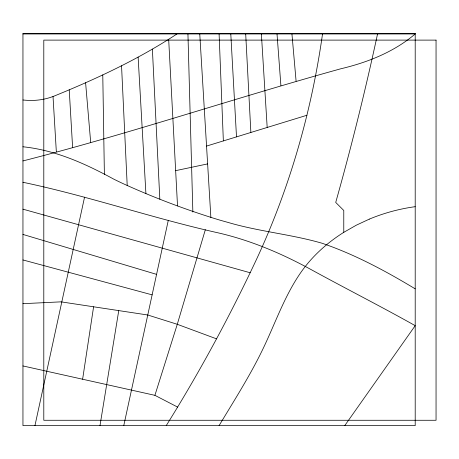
<?xml version="1.0" encoding="UTF-8"?>
<svg xmlns="http://www.w3.org/2000/svg" width="459" height="459" viewBox="0 0 459 459"><rect width="100%" height="100%" fill="white"/><g stroke="black" fill="none" stroke-linecap="round" stroke-linejoin="round"><path stroke-width="0.69" d="M322.608 33.375C311.317 113.585 288.522 192.235 253.655 265.411C227.584 320.411 198.42 373.97 166.227 425.625M82.62 379.232L93.596 306.79M99.987 425.625L118.755 310.605M34.947 425.625L84.554 197.152M123.769 425.625L168.246 220.549M377.545 33.955C365.358 90.526 351.41 146.719 335.718 202.425L343.774 210.48L343.774 232.34C330.985 240.384 319.229 250.144 309.326 261.567A132.335 132.335 0 0 0 301.844 271.051C285.079 294.54 275.756 322.115 263.414 347.956C250.557 374.9 234.423 400.076 219.075 425.625M205.339 229.701L177.283 324.295L154.907 395.331L177.639 407.104M344.743 425.625L415.206 325.661C380.987 306.446 345.971 288.694 311.558 269.835C282.124 253.666 250.97 240.413 218.163 232.856C152.52 218.191 88.799 196.096 22.95 182.275M176.956 33.955C138.716 59.091 97.096 78.581 54.799 95.811C46.669 99.155 37.85 100.722 29.06 100.406A74.783 74.783 0 0 1 22.95 99.976M343.774 232.34L356.259 225.214L369.283 219.144M206.544 146.077L306.893 115.272M22.95 160.937C129.88 133.626 234.463 98.209 340.773 68.787C367.63 62.43 393.977 51.993 415.206 33.955L22.95 33.955M175.654 170.656L207.629 163.903M22.95 303.68L61.001 301.85L147.764 315L177.283 324.295L216.493 338.834M22.95 146.777C55.361 150.087 85.271 163.662 113.568 179.039A424.776 424.776 0 0 0 122.966 183.571C153.696 197.565 185.373 209.539 217.646 219.465A459.499 459.499 0 0 0 227.744 222.34C258.675 231.531 291.075 234.245 322.029 243.23C354.824 254.429 385.6 270.982 415.206 288.849M22.95 365.943L154.907 395.331M22.95 259.949L152.13 294.856M22.95 209.166L250.189 272.761M22.95 234.429L156.576 274.367M291.89 33.375L296.095 81.134M85.598 82.746L90.681 142.261M276.978 33.375L280.897 85.644M261.349 33.375L267.184 127.464M199.722 33.375L210.87 217.474M53.02 96.488L56.337 151.757M138.125 57.111L145.91 193.612M69.229 89.838L72.597 147.276M230.757 33.375L236.505 136.885M245.663 33.375L250.872 132.473M168.671 39.285L177.524 205.907M152.377 49.124L159.83 199.177M121.543 65.775L127.206 185.528M219.075 33.375L223.355 140.919M187.926 33.375L192.855 212.041M102.776 74.909L104.388 174.391M369.283 219.132A183.766 183.766 0 0 1 415.206 206.682M415.206 33.375L22.95 33.375L22.95 425.625L415.206 425.625L415.206 33.375M436.05 40.111L43.794 40.111L43.794 420.272L436.05 420.272L436.05 40.111"/></g></svg>
